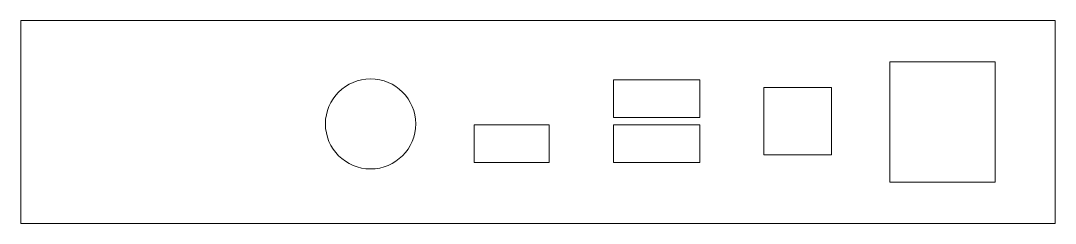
# Model space of a CAD drawing. Header units: inches. Extents: x 0 to 275, y -58 to -4.
import ezdxf

# ---------------------------------------------------------------- set-up
doc = ezdxf.new("R2010")
doc.units = ezdxf.units.IN
doc.header["$MEASUREMENT"] = 0
doc.layers.add('Layer 1', color=7, linetype='Continuous')

msp = doc.modelspace()

# ---------------------------------------------------------------- linework, layer by layer
at = {"layer": 'Layer 1', "color": 250, "lineweight": 18, "true_color": 0x231f20}
for points in [[(275, -58), (0, -58), (0, -4), (275, -4), (275, -58)], [(259, -47), (231, -47), (231, -15), (259, -15), (259, -47)], [(180.54, -29.79), (157.54, -29.79), (157.54, -19.79), (180.54, -19.79), (180.54, -29.79)], [(215.54, -39.79), (197.54, -39.79), (197.54, -21.79), (215.54, -21.79), (215.54, -39.79)], [(140.44, -41.79), (120.54, -41.79), (120.54, -31.79), (140.44, -31.79), (140.44, -41.79)], [(180.54, -41.79), (157.54, -41.79), (157.54, -31.79), (180.54, -31.79), (180.54, -41.79)]]:
    msp.add_lwpolyline(points, dxfattribs=at)
msp.add_open_spline([(105, -31.5), (105, -38.13), (99.63, -43.5), (93, -43.5), (86.37, -43.5), (81, -38.13), (81, -31.5), (81, -24.87), (86.37, -19.5), (93, -19.5), (99.63, -19.5), (105, -24.87), (105, -31.5)], degree=3, knots=[0, 0, 0, 0, 1, 1, 1, 2, 2, 2, 3, 3, 3, 4, 4, 4, 4], dxfattribs=at)

doc.saveas('drawing.dxf')
